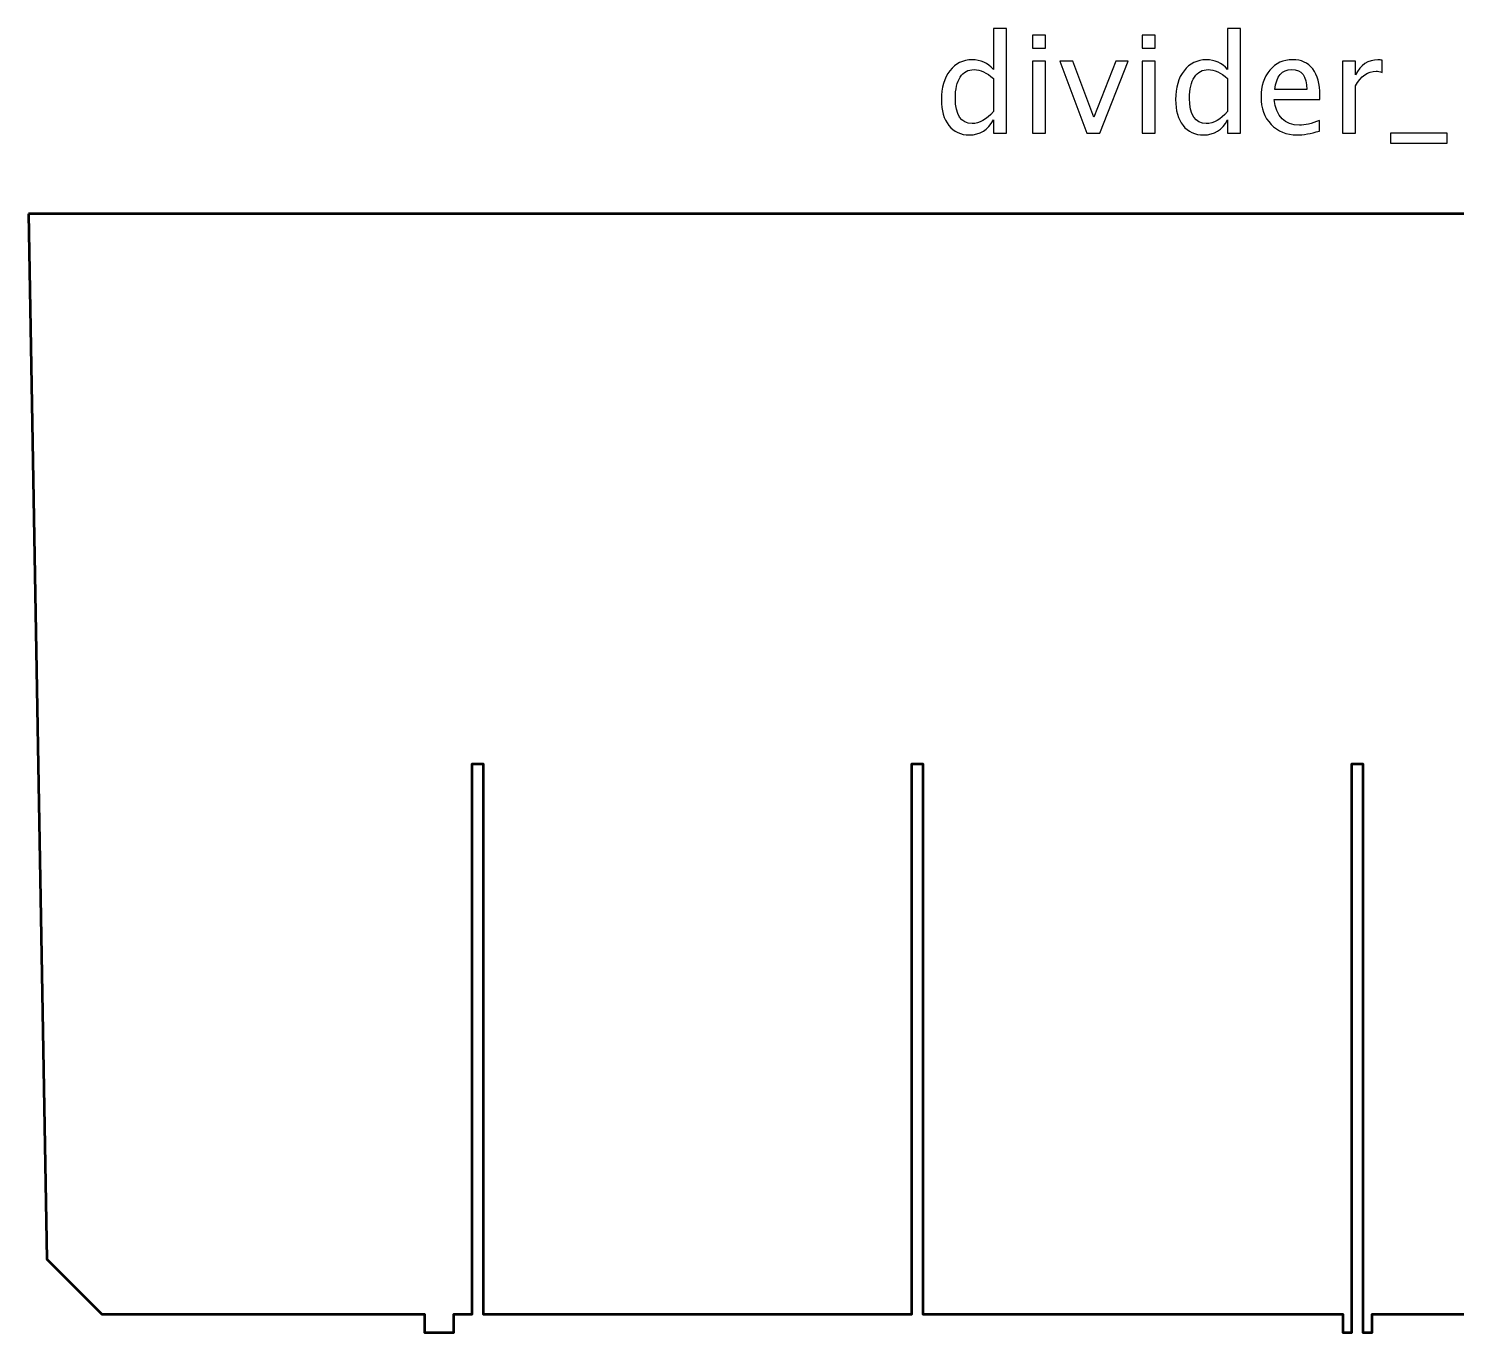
# Model space of a CAD drawing. Header units: centimetres. Extents: x -276 to 74, y -105 to 60.
# Drawn here: x -96.25 to -57.3, y -17 to 18.55 of the extents above; entities that cross this region are included whole.
import ezdxf

# ---------------------------------------------------------------- set-up
doc = ezdxf.new("R2010")
doc.units = ezdxf.units.CM
doc.header["$MEASUREMENT"] = 0
doc.layers.add('Layer 1', color=7, linetype='Continuous')

msp = doc.modelspace()

# ---------------------------------------------------------------- linework, layer by layer
at = {"layer": 'Layer 1'}
for points, knots in [([(-69.92965, 15.69674), (-69.92965, 15.69674), (-69.92965, 16.0653), (-69.92965, 16.0653), (-69.92965, 16.0653), (-70.07473, 15.78996), (-70.29327, 15.65229), (-70.58529, 15.65229), (-70.58529, 15.65229), (-70.82235, 15.65229), (-71.0088, 15.7381), (-71.14462, 15.91035), (-71.14462, 15.91035), (-71.28044, 16.08259), (-71.34834, 16.31781), (-71.34834, 16.61599), (-71.34834, 16.61599), (-71.34834, 16.94196), (-71.27117, 17.20434), (-71.11745, 17.40313), (-71.11745, 17.40313), (-70.96311, 17.6013), (-70.76062, 17.7007), (-70.50935, 17.7007), (-70.50935, 17.7007), (-70.2766, 17.7007), (-70.08275, 17.6118), (-69.92965, 17.43338), (-69.92965, 17.43338), (-69.92965, 17.43338), (-69.92965, 18.55266), (-69.92965, 18.55266), (-69.92965, 18.55266), (-69.92965, 18.55266), (-69.57405, 18.55266), (-69.57405, 18.55266), (-69.57405, 18.55266), (-69.57405, 18.55266), (-69.57405, 15.69674), (-69.57405, 15.69674), (-69.57405, 15.69674), (-69.57405, 15.69674), (-69.92965, 15.69674), (-69.92965, 15.69674)], [0, 0, 0, 0, 0.08333333, 0.08333333, 0.08333333, 0.08333333, 0.16666667, 0.16666667, 0.16666667, 0.16666667, 0.25, 0.25, 0.25, 0.25, 0.33333333, 0.33333333, 0.33333333, 0.33333333, 0.41666667, 0.41666667, 0.41666667, 0.41666667, 0.5, 0.5, 0.5, 0.5, 0.58333333, 0.58333333, 0.58333333, 0.58333333, 0.66666667, 0.66666667, 0.66666667, 0.66666667, 0.75, 0.75, 0.75, 0.75, 0.83333333, 0.83333333, 0.83333333, 0.83333333, 1, 1, 1, 1]), ([(-68.86161, 18.01925), (-68.86161, 18.01925), (-68.86161, 18.37485), (-68.86161, 18.37485), (-68.86161, 18.37485), (-68.86161, 18.37485), (-68.50601, 18.37485), (-68.50601, 18.37485), (-68.50601, 18.37485), (-68.50601, 18.37485), (-68.50601, 18.01925), (-68.50601, 18.01925), (-68.50601, 18.01925), (-68.50601, 18.01925), (-68.86161, 18.01925), (-68.86161, 18.01925)], [0, 0, 0, 0, 0.2, 0.2, 0.2, 0.2, 0.4, 0.4, 0.4, 0.4, 0.6, 0.6, 0.6, 0.6, 1, 1, 1, 1]), ([(-65.87419, 18.01925), (-65.87419, 18.01925), (-65.87419, 18.37485), (-65.87419, 18.37485), (-65.87419, 18.37485), (-65.87419, 18.37485), (-65.51859, 18.37485), (-65.51859, 18.37485), (-65.51859, 18.37485), (-65.51859, 18.37485), (-65.51859, 18.01925), (-65.51859, 18.01925), (-65.51859, 18.01925), (-65.51859, 18.01925), (-65.87419, 18.01925), (-65.87419, 18.01925)], [0, 0, 0, 0, 0.2, 0.2, 0.2, 0.2, 0.4, 0.4, 0.4, 0.4, 0.6, 0.6, 0.6, 0.6, 1, 1, 1, 1]), ([(-63.54056, 15.69674), (-63.54056, 15.69674), (-63.54056, 16.0653), (-63.54056, 16.0653), (-63.54056, 16.0653), (-63.68564, 15.78996), (-63.90418, 15.65229), (-64.1962, 15.65229), (-64.1962, 15.65229), (-64.43326, 15.65229), (-64.61971, 15.7381), (-64.75553, 15.91035), (-64.75553, 15.91035), (-64.89135, 16.08259), (-64.95925, 16.31781), (-64.95925, 16.61599), (-64.95925, 16.61599), (-64.95925, 16.94196), (-64.88208, 17.20434), (-64.72836, 17.40313), (-64.72836, 17.40313), (-64.57402, 17.6013), (-64.37153, 17.7007), (-64.12026, 17.7007), (-64.12026, 17.7007), (-63.88751, 17.7007), (-63.69366, 17.6118), (-63.54056, 17.43338), (-63.54056, 17.43338), (-63.54056, 17.43338), (-63.54056, 18.55266), (-63.54056, 18.55266), (-63.54056, 18.55266), (-63.54056, 18.55266), (-63.18496, 18.55266), (-63.18496, 18.55266), (-63.18496, 18.55266), (-63.18496, 18.55266), (-63.18496, 15.69674), (-63.18496, 15.69674), (-63.18496, 15.69674), (-63.18496, 15.69674), (-63.54056, 15.69674), (-63.54056, 15.69674)], [0, 0, 0, 0, 0.08333333, 0.08333333, 0.08333333, 0.08333333, 0.16666667, 0.16666667, 0.16666667, 0.16666667, 0.25, 0.25, 0.25, 0.25, 0.33333333, 0.33333333, 0.33333333, 0.33333333, 0.41666667, 0.41666667, 0.41666667, 0.41666667, 0.5, 0.5, 0.5, 0.5, 0.58333333, 0.58333333, 0.58333333, 0.58333333, 0.66666667, 0.66666667, 0.66666667, 0.66666667, 0.75, 0.75, 0.75, 0.75, 0.83333333, 0.83333333, 0.83333333, 0.83333333, 1, 1, 1, 1]), ([(-68.86161, 15.69674), (-68.86161, 15.69674), (-68.86161, 17.65995), (-68.86161, 17.65995), (-68.86161, 17.65995), (-68.86161, 17.65995), (-68.50601, 17.65995), (-68.50601, 17.65995), (-68.50601, 17.65995), (-68.50601, 17.65995), (-68.50601, 15.69674), (-68.50601, 15.69674), (-68.50601, 15.69674), (-68.50601, 15.69674), (-68.86161, 15.69674), (-68.86161, 15.69674)], [0, 0, 0, 0, 0.2, 0.2, 0.2, 0.2, 0.4, 0.4, 0.4, 0.4, 0.6, 0.6, 0.6, 0.6, 1, 1, 1, 1]), ([(-67.38241, 15.69674), (-67.38241, 15.69674), (-68.11336, 17.65995), (-68.11336, 17.65995), (-68.11336, 17.65995), (-68.11336, 17.65995), (-67.75776, 17.65995), (-67.75776, 17.65995), (-67.75776, 17.65995), (-67.75776, 17.65995), (-67.18794, 16.13445), (-67.18794, 16.13445), (-67.18794, 16.13445), (-67.18794, 16.13445), (-66.58477, 17.65995), (-66.58477, 17.65995), (-66.58477, 17.65995), (-66.58477, 17.65995), (-66.25016, 17.65995), (-66.25016, 17.65995), (-66.25016, 17.65995), (-66.25016, 17.65995), (-67.02619, 15.69674), (-67.02619, 15.69674), (-67.02619, 15.69674), (-67.02619, 15.69674), (-67.38241, 15.69674), (-67.38241, 15.69674)], [0, 0, 0, 0, 0.125, 0.125, 0.125, 0.125, 0.25, 0.25, 0.25, 0.25, 0.375, 0.375, 0.375, 0.375, 0.5, 0.5, 0.5, 0.5, 0.625, 0.625, 0.625, 0.625, 0.75, 0.75, 0.75, 0.75, 1, 1, 1, 1]), ([(-65.87419, 15.69674), (-65.87419, 15.69674), (-65.87419, 17.65995), (-65.87419, 17.65995), (-65.87419, 17.65995), (-65.87419, 17.65995), (-65.51859, 17.65995), (-65.51859, 17.65995), (-65.51859, 17.65995), (-65.51859, 17.65995), (-65.51859, 15.69674), (-65.51859, 15.69674), (-65.51859, 15.69674), (-65.51859, 15.69674), (-65.87419, 15.69674), (-65.87419, 15.69674)], [0, 0, 0, 0, 0.2, 0.2, 0.2, 0.2, 0.4, 0.4, 0.4, 0.4, 0.6, 0.6, 0.6, 0.6, 1, 1, 1, 1]), ([(-61.0316, 15.75971), (-61.27052, 15.6881), (-61.47486, 15.65229), (-61.64526, 15.65229), (-61.64526, 15.65229), (-61.93603, 15.65229), (-62.17248, 15.7486), (-62.3546, 15.9406), (-62.3546, 15.9406), (-62.53673, 16.1326), (-62.62809, 16.38139), (-62.62809, 16.68761), (-62.62809, 16.68761), (-62.62809, 16.98456), (-62.54784, 17.22841), (-62.38671, 17.41918), (-62.38671, 17.41918), (-62.22558, 17.60933), (-62.01938, 17.7044), (-61.76811, 17.7044), (-61.76811, 17.7044), (-61.53043, 17.7044), (-61.34645, 17.61982), (-61.21681, 17.45066), (-61.21681, 17.45066), (-61.08716, 17.28151), (-61.02234, 17.04197), (-61.02234, 16.73144), (-61.02234, 16.73144), (-61.02234, 16.73144), (-61.02419, 16.62278), (-61.02419, 16.62278), (-61.02419, 16.62278), (-61.02419, 16.62278), (-62.26509, 16.62278), (-62.26509, 16.62278), (-62.26509, 16.62278), (-62.21323, 16.15359), (-61.98419, 15.91899), (-61.57858, 15.91899), (-61.57858, 15.91899), (-61.4298, 15.91899), (-61.24767, 15.96097), (-61.0316, 16.04493), (-61.0316, 16.04493), (-61.0316, 16.04493), (-61.0316, 15.75971), (-61.0316, 15.75971)], [0, 0, 0, 0, 0.07692308, 0.07692308, 0.07692308, 0.07692308, 0.15384615, 0.15384615, 0.15384615, 0.15384615, 0.23076923, 0.23076923, 0.23076923, 0.23076923, 0.30769231, 0.30769231, 0.30769231, 0.30769231, 0.38461538, 0.38461538, 0.38461538, 0.38461538, 0.46153846, 0.46153846, 0.46153846, 0.46153846, 0.53846154, 0.53846154, 0.53846154, 0.53846154, 0.61538462, 0.61538462, 0.61538462, 0.61538462, 0.69230769, 0.69230769, 0.69230769, 0.69230769, 0.76923077, 0.76923077, 0.76923077, 0.76923077, 0.84615385, 0.84615385, 0.84615385, 0.84615385, 1, 1, 1, 1]), ([(-60.40868, 15.69674), (-60.40868, 15.69674), (-60.40868, 17.65995), (-60.40868, 17.65995), (-60.40868, 17.65995), (-60.40868, 17.65995), (-60.05308, 17.65995), (-60.05308, 17.65995), (-60.05308, 17.65995), (-60.05308, 17.65995), (-60.05308, 17.28892), (-60.05308, 17.28892), (-60.05308, 17.28892), (-59.9117, 17.56364), (-59.70674, 17.7007), (-59.43757, 17.7007), (-59.43757, 17.7007), (-59.40115, 17.7007), (-59.36287, 17.69761), (-59.32336, 17.69144), (-59.32336, 17.69144), (-59.32336, 17.69144), (-59.32336, 17.35868), (-59.32336, 17.35868), (-59.32336, 17.35868), (-59.38509, 17.37905), (-59.43942, 17.38955), (-59.48634, 17.38955), (-59.48634, 17.38955), (-59.7123, 17.38955), (-59.90121, 17.2562), (-60.05308, 16.98888), (-60.05308, 16.98888), (-60.05308, 16.98888), (-60.05308, 15.69674), (-60.05308, 15.69674), (-60.05308, 15.69674), (-60.05308, 15.69674), (-60.40868, 15.69674), (-60.40868, 15.69674)], [0, 0, 0, 0, 0.09090909, 0.09090909, 0.09090909, 0.09090909, 0.18181818, 0.18181818, 0.18181818, 0.18181818, 0.27272727, 0.27272727, 0.27272727, 0.27272727, 0.36363636, 0.36363636, 0.36363636, 0.36363636, 0.45454545, 0.45454545, 0.45454545, 0.45454545, 0.54545455, 0.54545455, 0.54545455, 0.54545455, 0.63636364, 0.63636364, 0.63636364, 0.63636364, 0.72727273, 0.72727273, 0.72727273, 0.72727273, 0.81818182, 0.81818182, 0.81818182, 0.81818182, 1, 1, 1, 1]), ([(-69.92965, 17.19014), (-70.11424, 17.3525), (-70.28895, 17.434), (-70.45441, 17.434), (-70.45441, 17.434), (-70.61739, 17.434), (-70.74333, 17.36609), (-70.83285, 17.22965), (-70.83285, 17.22965), (-70.92237, 17.09383), (-70.96682, 16.90121), (-70.96682, 16.6518), (-70.96682, 16.6518), (-70.96682, 16.1931), (-70.81494, 15.96344), (-70.51059, 15.96344), (-70.51059, 15.96344), (-70.31303, 15.96344), (-70.11918, 16.07148), (-69.92965, 16.28694), (-69.92965, 16.28694), (-69.92965, 16.28694), (-69.92965, 17.19014), (-69.92965, 17.19014)], [0, 0, 0, 0, 0.14285714, 0.14285714, 0.14285714, 0.14285714, 0.28571429, 0.28571429, 0.28571429, 0.28571429, 0.42857143, 0.42857143, 0.42857143, 0.42857143, 0.57142857, 0.57142857, 0.57142857, 0.57142857, 0.71428571, 0.71428571, 0.71428571, 0.71428571, 1, 1, 1, 1]), ([(-63.54056, 17.19014), (-63.72515, 17.3525), (-63.89986, 17.434), (-64.06532, 17.434), (-64.06532, 17.434), (-64.2283, 17.434), (-64.35424, 17.36609), (-64.44376, 17.22965), (-64.44376, 17.22965), (-64.53328, 17.09383), (-64.57773, 16.90121), (-64.57773, 16.6518), (-64.57773, 16.6518), (-64.57773, 16.1931), (-64.42585, 15.96344), (-64.1215, 15.96344), (-64.1215, 15.96344), (-63.92394, 15.96344), (-63.73009, 16.07148), (-63.54056, 16.28694), (-63.54056, 16.28694), (-63.54056, 16.28694), (-63.54056, 17.19014), (-63.54056, 17.19014)], [0, 0, 0, 0, 0.14285714, 0.14285714, 0.14285714, 0.14285714, 0.28571429, 0.28571429, 0.28571429, 0.28571429, 0.42857143, 0.42857143, 0.42857143, 0.42857143, 0.57142857, 0.57142857, 0.57142857, 0.57142857, 0.71428571, 0.71428571, 0.71428571, 0.71428571, 1, 1, 1, 1]), ([(-62.24657, 16.88948), (-62.24657, 16.88948), (-61.37979, 16.88948), (-61.37979, 16.88948), (-61.37979, 16.88948), (-61.37979, 17.25496), (-61.51623, 17.4377), (-61.78848, 17.4377), (-61.78848, 17.4377), (-62.06259, 17.4377), (-62.21508, 17.25496), (-62.24657, 16.88948)], [0, 0, 0, 0, 0.25, 0.25, 0.25, 0.25, 0.5, 0.5, 0.5, 0.5, 1, 1, 1, 1]), ([(-59.09308, 15.43004), (-59.09308, 15.43004), (-59.09308, 15.69674), (-59.09308, 15.69674), (-59.09308, 15.69674), (-59.09308, 15.69674), (-57.55215, 15.69674), (-57.55215, 15.69674), (-57.55215, 15.69674), (-57.55215, 15.69674), (-57.55215, 15.43004), (-57.55215, 15.43004), (-57.55215, 15.43004), (-57.55215, 15.43004), (-59.09308, 15.43004), (-59.09308, 15.43004)], [0, 0, 0, 0, 0.2, 0.2, 0.2, 0.2, 0.4, 0.4, 0.4, 0.4, 0.6, 0.6, 0.6, 0.6, 1, 1, 1, 1])]:
    msp.add_open_spline(points, degree=3, knots=knots, dxfattribs=at)
at = {"layer": 'Layer 1', "lineweight": 53}
msp.add_open_spline([(-96.25, 13.5), (-96.25, 13.5), (-23.75, 13.5), (-23.75, 13.5), (-23.75, 13.5), (-23.75, 13.5), (-24.25, -15), (-24.25, -15), (-24.25, -15), (-24.25, -15), (-25.75, -16.5), (-25.75, -16.5), (-25.75, -16.5), (-25.75, -16.5), (-34.55, -16.5), (-34.55, -16.5), (-34.55, -16.5), (-34.55, -16.5), (-34.55, -17), (-34.55, -17), (-34.55, -17), (-34.55, -17), (-35.35, -17), (-35.35, -17), (-35.35, -17), (-35.35, -17), (-35.35, -16.5), (-35.35, -16.5), (-35.35, -16.5), (-35.35, -16.5), (-35.85, -16.5), (-35.85, -16.5), (-35.85, -16.5), (-35.85, -16.5), (-35.85, -1.5), (-35.85, -1.5), (-35.85, -1.5), (-35.85, -1.5), (-36.15, -1.5), (-36.15, -1.5), (-36.15, -1.5), (-36.15, -1.5), (-36.15, -16.5), (-36.15, -16.5), (-36.15, -16.5), (-36.15, -16.5), (-47.85, -16.5), (-47.85, -16.5), (-47.85, -16.5), (-47.85, -16.5), (-47.85, -1.5), (-47.85, -1.5), (-47.85, -1.5), (-47.85, -1.5), (-48.15, -1.5), (-48.15, -1.5), (-48.15, -1.5), (-48.15, -1.5), (-48.15, -16.5), (-48.15, -16.5), (-48.15, -16.5), (-48.15, -16.5), (-59.6, -16.5), (-59.6, -16.5), (-59.6, -16.5), (-59.6, -16.5), (-59.6, -17), (-59.6, -17), (-59.6, -17), (-59.6, -17), (-59.85, -17), (-59.85, -17), (-59.85, -17), (-59.85, -17), (-59.85, -1.5), (-59.85, -1.5), (-59.85, -1.5), (-59.85, -1.5), (-60.15, -1.5), (-60.15, -1.5), (-60.15, -1.5), (-60.15, -1.5), (-60.15, -17), (-60.15, -17), (-60.15, -17), (-60.15, -17), (-60.4, -17), (-60.4, -17), (-60.4, -17), (-60.4, -17), (-60.4, -16.5), (-60.4, -16.5), (-60.4, -16.5), (-60.4, -16.5), (-71.85, -16.5), (-71.85, -16.5), (-71.85, -16.5), (-71.85, -16.5), (-71.85, -1.5), (-71.85, -1.5), (-71.85, -1.5), (-71.85, -1.5), (-72.15, -1.5), (-72.15, -1.5), (-72.15, -1.5), (-72.15, -1.5), (-72.15, -16.5), (-72.15, -16.5), (-72.15, -16.5), (-72.15, -16.5), (-83.85, -16.5), (-83.85, -16.5), (-83.85, -16.5), (-83.85, -16.5), (-83.85, -1.5), (-83.85, -1.5), (-83.85, -1.5), (-83.85, -1.5), (-84.15, -1.5), (-84.15, -1.5), (-84.15, -1.5), (-84.15, -1.5), (-84.15, -16.5), (-84.15, -16.5), (-84.15, -16.5), (-84.15, -16.5), (-84.65, -16.5), (-84.65, -16.5), (-84.65, -16.5), (-84.65, -16.5), (-84.65, -17), (-84.65, -17), (-84.65, -17), (-84.65, -17), (-85.45, -17), (-85.45, -17), (-85.45, -17), (-85.45, -17), (-85.45, -16.5), (-85.45, -16.5), (-85.45, -16.5), (-85.45, -16.5), (-94.25, -16.5), (-94.25, -16.5), (-94.25, -16.5), (-94.25, -16.5), (-95.75, -15), (-95.75, -15), (-95.75, -15), (-95.75, -15), (-96.25, 13.5), (-96.25, 13.5)], degree=3, knots=[0, 0, 0, 0, 0.02564103, 0.02564103, 0.02564103, 0.02564103, 0.05128205, 0.05128205, 0.05128205, 0.05128205, 0.07692308, 0.07692308, 0.07692308, 0.07692308, 0.1025641, 0.1025641, 0.1025641, 0.1025641, 0.12820513, 0.12820513, 0.12820513, 0.12820513, 0.15384615, 0.15384615, 0.15384615, 0.15384615, 0.17948718, 0.17948718, 0.17948718, 0.17948718, 0.20512821, 0.20512821, 0.20512821, 0.20512821, 0.23076923, 0.23076923, 0.23076923, 0.23076923, 0.25641026, 0.25641026, 0.25641026, 0.25641026, 0.28205128, 0.28205128, 0.28205128, 0.28205128, 0.30769231, 0.30769231, 0.30769231, 0.30769231, 0.33333333, 0.33333333, 0.33333333, 0.33333333, 0.35897436, 0.35897436, 0.35897436, 0.35897436, 0.38461538, 0.38461538, 0.38461538, 0.38461538, 0.41025641, 0.41025641, 0.41025641, 0.41025641, 0.43589744, 0.43589744, 0.43589744, 0.43589744, 0.46153846, 0.46153846, 0.46153846, 0.46153846, 0.48717949, 0.48717949, 0.48717949, 0.48717949, 0.51282051, 0.51282051, 0.51282051, 0.51282051, 0.53846154, 0.53846154, 0.53846154, 0.53846154, 0.56410256, 0.56410256, 0.56410256, 0.56410256, 0.58974359, 0.58974359, 0.58974359, 0.58974359, 0.61538462, 0.61538462, 0.61538462, 0.61538462, 0.64102564, 0.64102564, 0.64102564, 0.64102564, 0.66666667, 0.66666667, 0.66666667, 0.66666667, 0.69230769, 0.69230769, 0.69230769, 0.69230769, 0.71794872, 0.71794872, 0.71794872, 0.71794872, 0.74358974, 0.74358974, 0.74358974, 0.74358974, 0.76923077, 0.76923077, 0.76923077, 0.76923077, 0.79487179, 0.79487179, 0.79487179, 0.79487179, 0.82051282, 0.82051282, 0.82051282, 0.82051282, 0.84615385, 0.84615385, 0.84615385, 0.84615385, 0.87179487, 0.87179487, 0.87179487, 0.87179487, 0.8974359, 0.8974359, 0.8974359, 0.8974359, 0.92307692, 0.92307692, 0.92307692, 0.92307692, 0.94871795, 0.94871795, 0.94871795, 0.94871795, 1, 1, 1, 1], dxfattribs=at)

doc.saveas('drawing.dxf')
